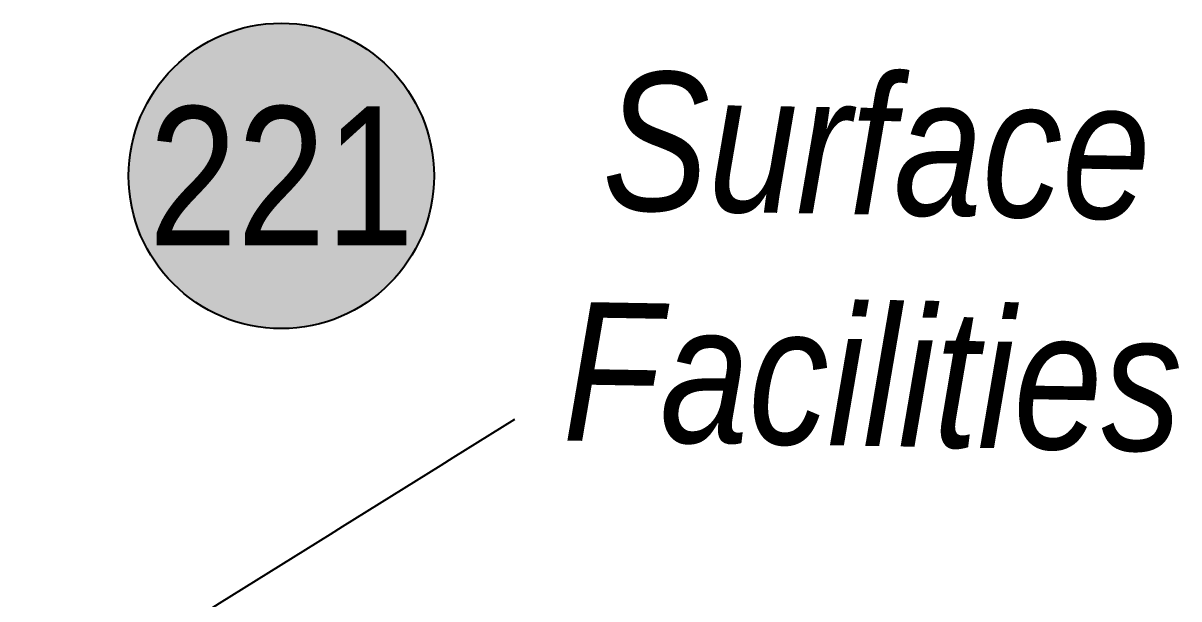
# Model space of a CAD drawing. Extents: x 383425 to 391668, y 6055101 to 6059545.
# Drawn here: x 384756.5 to 384839.8, y 6058495.6 to 6058537.1 of the extents above; entities that cross this region are included whole.
import ezdxf
from ezdxf.enums import TextEntityAlignment as Align

# ---------------------------------------------------------------- set-up
doc = ezdxf.new("R2010")
doc.units = 0
doc.header["$LTSCALE"] = 5
doc.layers.add('AS-STRUCTURE-T', color=7, linetype='Continuous', true_color=0x454545)
doc.layers.add('AS-UNDERLAY-H', color=141, linetype='Continuous')
doc.layers.add('CG-NOTES', color=7, linetype='Continuous')
doc.styles.add('80CG', font='ARIALN.TTF', dxfattribs={"height": 10})
doc.styles.add('80L', font='ARIALN.TTF', dxfattribs={"height": 10})
doc.dimstyles.new('Compass 5 000', dxfattribs={"dimscale": 5, "dimtxt": 9, "dimasz": 2, "dimexe": 0.2, "dimexo": 0.0625, "dimgap": 0.5, "dimtad": 0, "dimtih": 1, "dimtoh": 1, "dimzin": 0, "dimdsep": 46, "dimtxsty": '80CG', "dimcen": 0.1, "dimse1": 1, "dimse2": 1, "dimclrd": 256, "dimclrt": 256, "dimaunit": 1, "dimadec": 4, "dimazin": 0, "dimtfac": 0.06, "dimtofl": 0, "dimtmove": 0, "dimatfit": 1, "dimfxl": 0.2, "dimtolj": 1, "dimtzin": 0, "dimlwd": -1, "dimarcsym": 0})

# ---------------------------------------------------------------- blocks, each defined once
blk = doc.blocks.new('*U113')
at = {"layer": 'AS-UNDERLAY-H'}
h = blk.add_hatch(color=256, dxfattribs=at)
h.dxf.hatch_style = 1
edge = h.paths.add_edge_path()
edge.add_arc((0, 0), 11, 0, 360)
at = {"layer": 'CG-NOTES', "color": 182}
blk.add_circle((0, 0), 11, dxfattribs=at)
at = {"color": 182, "style": '80L'}
blk.add_attdef('#', text='', height=10, dxfattribs=at).set_placement((0, 0), align=Align.MIDDLE_CENTER)

msp = doc.modelspace()

# ---------------------------------------------------------------- block references
at = {"layer": 'CG-NOTES'}
msp.add_blockref('*U113', (384775.14, 6058526.051), dxfattribs=at).add_auto_attribs({'#': '221'})

# ---------------------------------------------------------------- texts
at = {"layer": 'AS-STRUCTURE-T', "insert": (384817.892, 6058519.862), "char_height": 9.99619, "width": 78.96486, "attachment_point": 5, "rotation": 358.99145, "style": '80CG'}
msp.add_mtext('{\\fArial Narrow|b0|i1|c0|p34;Surface Facilities}', dxfattribs=at)

# ---------------------------------------------------------------- leaders
at = {"layer": 'AS-STRUCTURE-T', "path_type": 1}
msp.add_leader([(384735.256, 6058473.209), (384791.959, 6058508.541)], dimstyle='Compass 5 000', override={"dimasz": 1, "dimgap": 0.5, "dimtad": 0, "dimldrblk": 'DotBlank'}, dxfattribs=at)

doc.saveas('drawing.dxf')
